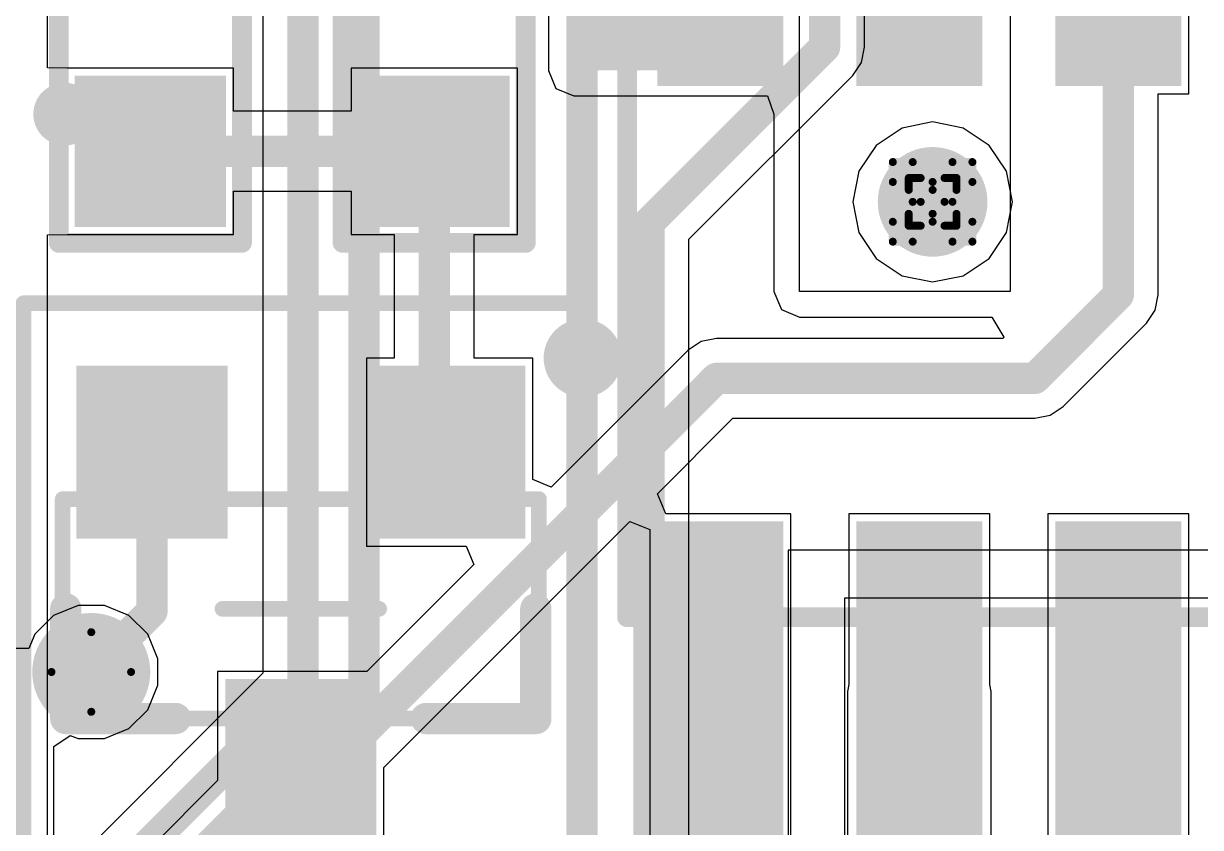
# Model space of a CAD drawing. Header units: inches. Extents: x 0 to 423, y -3 to 110.
# Drawn here: x 52.81 to 60.32, y 25.03 to 30.16 of the extents above; entities that cross this region are included whole.
import ezdxf

# ---------------------------------------------------------------- set-up
doc = ezdxf.new("R2010")
doc.units = ezdxf.units.IN
for name, color, linetype in [('Bottom Layer', 5, 'Continuous'), ('Bottom Solder', 6, 'Continuous'), ('Drill Drawing', 1, 'Continuous'), ('Mechanical 1', 6, 'Continuous'), ('Mechanical 13', 56, 'Continuous'), ('Mechanical 15', 56, 'Continuous'), ('Mechanical 4', 56, 'Continuous'), ('Mid Layer', 16, 'Continuous'), ('Mid Layer 2', 76, 'Continuous'), ('Top Layer', 1, 'Continuous'), ('Top Overlay', 2, 'Continuous'), ('Top Paste', 8, 'Continuous'), ('Top Solder', 216, 'Continuous'), ('Via Holes', 16, 'Continuous')]:
    doc.layers.add(name, color=color, linetype=linetype)

# ---------------------------------------------------------------- blocks, each defined once
blk = doc.blocks.new('SOIC127P600X175_8N_45')
at = {"layer": 'Top Layer'}
for points in [[(-3.45997657, 2.2049994), (-1.48997543, 2.2049994), (-1.48997543, 1.6050006), (-3.45997657, 1.6050006)], [(1.48997543, 2.2049994), (3.45997657, 2.2049994), (3.45997657, 1.6050006), (1.48997543, 1.6050006)], [(-3.45997657, 0.9349994), (-1.48997543, 0.9349994), (-1.48997543, 0.3350006), (-3.45997657, 0.3350006)], [(1.48997543, 0.9349994), (3.45997657, 0.9349994), (3.45997657, 0.3350006), (1.48997543, 0.3350006)], [(-3.45997657, -0.3350006), (-1.48997543, -0.3350006), (-1.48997543, -0.9349994), (-3.45997657, -0.9349994)], [(1.48997543, -0.3350006), (3.45997657, -0.3350006), (3.45997657, -0.9349994), (1.48997543, -0.9349994)], [(-3.45997657, -1.6050006), (-1.48997543, -1.6050006), (-1.48997543, -2.2049994), (-3.45997657, -2.2049994)], [(1.48997543, -1.6050006), (3.45997657, -1.6050006), (3.45997657, -2.2049994), (1.48997543, -2.2049994)]]:
    blk.add_hatch(color=1, dxfattribs=at).paths.add_polyline_path(points)
at = {"layer": 'Top Paste'}
for points in [[(-3.45997657, 2.2049994), (-1.48997543, 2.2049994), (-1.48997543, 1.6050006), (-3.45997657, 1.6050006)], [(1.48997543, 2.2049994), (3.45997657, 2.2049994), (3.45997657, 1.6050006), (1.48997543, 1.6050006)], [(-3.45997657, 0.9349994), (-1.48997543, 0.9349994), (-1.48997543, 0.3350006), (-3.45997657, 0.3350006)], [(1.48997543, 0.9349994), (3.45997657, 0.9349994), (3.45997657, 0.3350006), (1.48997543, 0.3350006)], [(-3.45997657, -0.3350006), (-1.48997543, -0.3350006), (-1.48997543, -0.9349994), (-3.45997657, -0.9349994)], [(1.48997543, -0.3350006), (3.45997657, -0.3350006), (3.45997657, -0.9349994), (1.48997543, -0.9349994)], [(-3.45997657, -1.6050006), (-1.48997543, -1.6050006), (-1.48997543, -2.2049994), (-3.45997657, -2.2049994)], [(1.48997543, -1.6050006), (3.45997657, -1.6050006), (3.45997657, -2.2049994), (1.48997543, -2.2049994)]]:
    blk.add_hatch(color=8, dxfattribs=at).paths.add_polyline_path(points)
at = {"layer": 'Top Solder'}
for points in [[(-3.56157657, 2.3065994), (-1.38837543, 2.3065994), (-1.38837543, 1.5034006), (-3.56157657, 1.5034006)], [(1.38837543, 2.3065994), (3.56157657, 2.3065994), (3.56157657, 1.5034006), (1.38837543, 1.5034006)], [(-3.56157657, 1.0365994), (-1.38837543, 1.0365994), (-1.38837543, 0.2334006), (-3.56157657, 0.2334006)], [(1.38837543, 1.0365994), (3.56157657, 1.0365994), (3.56157657, 0.2334006), (1.38837543, 0.2334006)], [(-3.56157657, -0.2334006), (-1.38837543, -0.2334006), (-1.38837543, -1.0365994), (-3.56157657, -1.0365994)], [(1.38837543, -0.2334006), (3.56157657, -0.2334006), (3.56157657, -1.0365994), (1.38837543, -1.0365994)], [(-3.56157657, -1.5034006), (-1.38837543, -1.5034006), (-1.38837543, -2.3065994), (-3.56157657, -2.3065994)], [(1.38837543, -1.5034006), (3.56157657, -1.5034006), (3.56157657, -2.3065994), (1.38837543, -2.3065994)]]:
    blk.add_hatch(color=216, dxfattribs=at).paths.add_polyline_path(points)
at = {"layer": 'Mechanical 1'}
for points, format in [([(-4.11500066, 2.51499878, 1), (-4.51499986, 2.51499878, 1)], "xyb"), ([(-3.72247414, 2.7500072, 0.02499868, 0.02499868, 1), (-3.69747546, 2.7500072, 0.02499868, 0.02499868, 1)], "xyseb"), ([(-3.72247414, 2.7500072, 0.02499868, 0.02499868, 1), (-3.69747546, 2.7500072, 0.02499868, 0.02499868, 1)], "xyseb"), ([(3.69752626, 2.7500072, 0.02499868, 0.02499868, 1), (3.72252494, 2.7500072, 0.02499868, 0.02499868, 1)], "xyseb"), ([(3.69752626, 2.7500072, 0.02499868, 0.02499868, 1), (3.72252494, 2.7500072, 0.02499868, 0.02499868, 1)], "xyseb"), ([(-2.031746, 2.5000204, 0.0635, 0.0635, 1), (-1.968246, 2.5000204, 0.0635, 0.0635, 1)], "xyseb"), ([(-2.031746, 2.5000204, 0.0635, 0.0635, 1), (-1.968246, 2.5000204, 0.0635, 0.0635, 1)], "xyseb"), ([(1.968246, 2.5000204, 0.0635, 0.0635, 1), (2.031746, 2.5000204, 0.0635, 0.0635, 1)], "xyseb"), ([(1.968246, 2.5000204, 0.0635, 0.0635, 1), (2.031746, 2.5000204, 0.0635, 0.0635, 1)], "xyseb"), ([(-4.51499986, 2.51499878, 1), (-4.51499986, 2.51499878, 1)], "xyb"), ([(-4.11500066, 2.51499878, 1), (-4.11500066, 2.51499878, 1)], "xyb"), ([(-2.031746, -2.5000204, 0.0635, 0.0635, 1), (-1.968246, -2.5000204, 0.0635, 0.0635, 1)], "xyseb"), ([(-2.031746, -2.5000204, 0.0635, 0.0635, 1), (-1.968246, -2.5000204, 0.0635, 0.0635, 1)], "xyseb"), ([(1.968246, -2.5000204, 0.0635, 0.0635, 1), (2.031746, -2.5000204, 0.0635, 0.0635, 1)], "xyseb"), ([(1.968246, -2.5000204, 0.0635, 0.0635, 1), (2.031746, -2.5000204, 0.0635, 0.0635, 1)], "xyseb"), ([(-3.72247414, -2.7500072, 0.02499868, 0.02499868, 1), (-3.69747546, -2.7500072, 0.02499868, 0.02499868, 1)], "xyseb"), ([(-3.72247414, -2.7500072, 0.02499868, 0.02499868, 1), (-3.69747546, -2.7500072, 0.02499868, 0.02499868, 1)], "xyseb"), ([(3.69752626, -2.7500072, 0.02499868, 0.02499868, 1), (3.72252494, -2.7500072, 0.02499868, 0.02499868, 1)], "xyseb"), ([(3.69752626, -2.7500072, 0.02499868, 0.02499868, 1), (3.72252494, -2.7500072, 0.02499868, 0.02499868, 1)], "xyseb")]:
    blk.add_lwpolyline(points, format=format, close=True, dxfattribs=at)
for points in [[(-3.7099748, -2.7500072, 0.0499999, 0.0499999, 0), (-3.7099748, 2.7500072, 0.0499999, 0.0499999, 0)], [(3.7100256, 2.7500072, 0.0499999, 0.0499999, 0), (-3.7099748, 2.7500072, 0.0499999, 0.0499999, 0)], [(3.7100256, -2.7500072, 0.0499999, 0.0499999, 0), (3.7100256, 2.7500072, 0.0499999, 0.0499999, 0)], [(-1.999996, -2.5000204, 0.127, 0.127, 0), (-1.999996, 2.5000204, 0.127, 0.127, 0)], [(1.999996, 2.5000204, 0.127, 0.127, 0), (-1.999996, 2.5000204, 0.127, 0.127, 0)], [(1.999996, -2.5000204, 0.127, 0.127, 0), (1.999996, 2.5000204, 0.127, 0.127, 0)], [(1.999996, -2.5000204, 0.127, 0.127, 0), (-1.999996, -2.5000204, 0.127, 0.127, 0)], [(3.7100256, -2.7500072, 0.0499999, 0.0499999, 0), (-3.7099748, -2.7500072, 0.0499999, 0.0499999, 0)]]:
    blk.add_lwpolyline(points, format="xyseb", dxfattribs=at)
at = {"layer": 'Top Overlay'}
for points, format in [([(-4.11500066, 2.51499878, 1), (-4.51499986, 2.51499878, 1)], "xyb"), ([(-2.031746, 2.5000204, 0.0635, 0.0635, 1), (-1.968246, 2.5000204, 0.0635, 0.0635, 1)], "xyseb"), ([(1.968246, 2.5000204, 0.0635, 0.0635, 1), (2.031746, 2.5000204, 0.0635, 0.0635, 1)], "xyseb"), ([(-4.51499986, 2.51499878, 1), (-4.51499986, 2.51499878, 1)], "xyb"), ([(-4.11500066, 2.51499878, 1), (-4.11500066, 2.51499878, 1)], "xyb"), ([(-2.031746, -2.5000204, 0.0635, 0.0635, 1), (-1.968246, -2.5000204, 0.0635, 0.0635, 1)], "xyseb"), ([(1.968246, -2.5000204, 0.0635, 0.0635, 1), (2.031746, -2.5000204, 0.0635, 0.0635, 1)], "xyseb")]:
    blk.add_lwpolyline(points, format=format, close=True, dxfattribs=at)
for points in [[(1.999996, 2.5000204, 0.127, 0.127, 0), (-1.999996, 2.5000204, 0.127, 0.127, 0)], [(1.999996, -2.5000204, 0.127, 0.127, 0), (-1.999996, -2.5000204, 0.127, 0.127, 0)]]:
    blk.add_lwpolyline(points, format="xyseb", dxfattribs=at)
blk = doc.blocks.new('0603C_TBD_47')
at = {"layer": 'Top Layer'}
for points in [[(-0.3809999999999999, 0.3809999999999999), (0.3809999999999999, 0.3809999999999999), (0.3809999999999999, -0.3809999999999999), (-0.3809999999999999, -0.3809999999999999)], [(1.01599492, 0.38100254), (1.77799492, 0.38100254), (1.77799492, -0.38099746), (1.01599492, -0.38099746)]]:
    blk.add_hatch(color=1, dxfattribs=at).paths.add_polyline_path(points)
at = {"layer": 'Top Paste'}
for points in [[(-0.3809999999999999, 0.3809999999999999), (0.3809999999999999, 0.3809999999999999), (0.3809999999999999, -0.3809999999999999), (-0.3809999999999999, -0.3809999999999999)], [(1.01599492, 0.38100254), (1.77799492, 0.38100254), (1.77799492, -0.38099746), (1.01599492, -0.38099746)]]:
    blk.add_hatch(color=8, dxfattribs=at).paths.add_polyline_path(points)
at = {"layer": 'Top Solder'}
for points in [[(-0.4826, 0.4826), (0.4826, 0.4826), (0.4826, -0.4826), (-0.4826, -0.4826)], [(0.9143949199999999, 0.48260254), (1.87959492, 0.48260254), (1.87959492, -0.48259746), (0.9143949199999999, -0.48259746)]]:
    blk.add_hatch(color=216, dxfattribs=at).paths.add_polyline_path(points)
at = {"layer": 'Top Overlay'}
for points in [[(-0.5842050799999999, -0.5842025399999999, 0.127, 0.127, 0), (-0.5841999999999999, 0.5841999999999999, 0.127, 0.127, 0)], [(1.98119492, 0.5841999999999999, 0.127, 0.127, 0), (-0.5841999999999999, 0.5841999999999999, 0.127, 0.127, 0)], [(1.9812, -0.5842050799999999, 0.127, 0.127, 0), (1.98119492, 0.5841999999999999, 0.127, 0.127, 0)], [(1.9812, -0.5842050799999999, 0.127, 0.127, 0), (-0.5842050799999999, -0.5842025399999999, 0.127, 0.127, 0)]]:
    blk.add_lwpolyline(points, format="xyseb", dxfattribs=at)
for points in [[(-0.61595, 0.5841999999999999, 0.0635, 0.0635, 1), (-0.5524499999999999, 0.5841999999999999, 0.0635, 0.0635, 1)], [(-0.61595, 0.5841999999999999, 0.0635, 0.0635, 1), (-0.5524499999999999, 0.5841999999999999, 0.0635, 0.0635, 1)], [(1.94944492, 0.5841999999999999, 0.0635, 0.0635, 1), (2.01294492, 0.5841999999999999, 0.0635, 0.0635, 1)], [(1.94944492, 0.5841999999999999, 0.0635, 0.0635, 1), (2.01294492, 0.5841999999999999, 0.0635, 0.0635, 1)], [(-0.61595508, -0.5842025399999999, 0.0635, 0.0635, 1), (-0.55245508, -0.5842025399999999, 0.0635, 0.0635, 1)], [(-0.61595508, -0.5842025399999999, 0.0635, 0.0635, 1), (-0.55245508, -0.5842025399999999, 0.0635, 0.0635, 1)], [(1.94945, -0.5842050799999999, 0.0635, 0.0635, 1), (2.01295, -0.5842050799999999, 0.0635, 0.0635, 1)], [(1.94945, -0.5842050799999999, 0.0635, 0.0635, 1), (2.01295, -0.5842050799999999, 0.0635, 0.0635, 1)]]:
    blk.add_lwpolyline(points, format="xyseb", close=True, dxfattribs=at)
blk = doc.blocks.new('0603C_TBD_48')
at = {"layer": 'Top Layer'}
for points in [[(-0.3809999999999999, 0.3809999999999999), (0.3809999999999999, 0.3809999999999999), (0.3809999999999999, -0.3809999999999999), (-0.3809999999999999, -0.3809999999999999)], [(1.016, 0.38099746), (1.778, 0.38099746), (1.778, -0.38100254), (1.016, -0.38100254)]]:
    blk.add_hatch(color=1, dxfattribs=at).paths.add_polyline_path(points)
at = {"layer": 'Top Paste'}
for points in [[(-0.3809999999999999, 0.3809999999999999), (0.3809999999999999, 0.3809999999999999), (0.3809999999999999, -0.3809999999999999), (-0.3809999999999999, -0.3809999999999999)], [(1.016, 0.38099746), (1.778, 0.38099746), (1.778, -0.38100254), (1.016, -0.38100254)]]:
    blk.add_hatch(color=8, dxfattribs=at).paths.add_polyline_path(points)
at = {"layer": 'Top Solder'}
for points in [[(-0.4826, 0.4826), (0.4826, 0.4826), (0.4826, -0.4826), (-0.4826, -0.4826)], [(0.9143999999999999, 0.48259746), (1.8796, 0.48259746), (1.8796, -0.48260254), (0.9143999999999999, -0.48260254)]]:
    blk.add_hatch(color=216, dxfattribs=at).paths.add_polyline_path(points)
at = {"layer": 'Top Overlay'}
for points in [[(-0.5842025399999999, 0.58419492, 0.127, 0.127, 0), (1.98119746, 0.58419746, 0.127, 0.127, 0)], [(-0.5841999999999999, -0.5841999999999999, 0.127, 0.127, 0), (-0.5842025399999999, 0.58419492, 0.127, 0.127, 0)], [(1.9812, -0.5842050799999999, 0.127, 0.127, 0), (1.98119746, 0.58419746, 0.127, 0.127, 0)], [(1.9812, -0.5842050799999999, 0.127, 0.127, 0), (-0.5841999999999999, -0.5841999999999999, 0.127, 0.127, 0)]]:
    blk.add_lwpolyline(points, format="xyseb", dxfattribs=at)
for points in [[(-0.61595254, 0.58419492, 0.0635, 0.0635, 1), (-0.55245254, 0.58419492, 0.0635, 0.0635, 1)], [(-0.61595254, 0.58419492, 0.0635, 0.0635, 1), (-0.55245254, 0.58419492, 0.0635, 0.0635, 1)], [(1.94944746, 0.58419746, 0.0635, 0.0635, 1), (2.01294746, 0.58419746, 0.0635, 0.0635, 1)], [(1.94944746, 0.58419746, 0.0635, 0.0635, 1), (2.01294746, 0.58419746, 0.0635, 0.0635, 1)], [(-0.61595, -0.5841999999999999, 0.0635, 0.0635, 1), (-0.5524499999999999, -0.5841999999999999, 0.0635, 0.0635, 1)], [(-0.61595, -0.5841999999999999, 0.0635, 0.0635, 1), (-0.5524499999999999, -0.5841999999999999, 0.0635, 0.0635, 1)], [(1.94945, -0.5842050799999999, 0.0635, 0.0635, 1), (2.01295, -0.5842050799999999, 0.0635, 0.0635, 1)], [(1.94945, -0.5842050799999999, 0.0635, 0.0635, 1), (2.01295, -0.5842050799999999, 0.0635, 0.0635, 1)]]:
    blk.add_lwpolyline(points, format="xyseb", close=True, dxfattribs=at)
blk = doc.blocks.new('SOT23_50')
at = {"layer": 'Top Layer'}
for points in [[(-1.44999583, 0.5690158799999999), (-1.44999583, 1.33101588), (-0.54999509, 1.33101588), (-0.5499950899999999, 0.56901588)], [(0.54999509, -0.3810000000000001), (0.5499950899999999, 0.3809999999999999), (1.44999583, 0.3810000000000001), (1.44999583, -0.3809999999999999)], [(-1.44999837, -1.3310108), (-1.44999837, -0.5690108), (-0.5499976300000001, -0.5690107999999999), (-0.5499976299999999, -1.3310108)]]:
    blk.add_hatch(color=1, dxfattribs=at).paths.add_polyline_path(points)
at = {"layer": 'Top Paste'}
for points in [[(-1.44999583, 0.5690158799999999), (-1.44999583, 1.33101588), (-0.54999509, 1.33101588), (-0.5499950899999999, 0.56901588)], [(0.54999509, -0.3810000000000001), (0.5499950899999999, 0.3809999999999999), (1.44999583, 0.3810000000000001), (1.44999583, -0.3809999999999999)], [(-1.44999837, -1.3310108), (-1.44999837, -0.5690108), (-0.5499976300000001, -0.5690107999999999), (-0.5499976299999999, -1.3310108)]]:
    blk.add_hatch(color=8, dxfattribs=at).paths.add_polyline_path(points)
at = {"layer": 'Top Solder'}
for points in [[(-1.55159583, 0.4674158799999999), (-1.55159583, 1.43261588), (-0.44839509, 1.43261588), (-0.4483950899999999, 0.4674158800000001)], [(0.44839509, -0.4826), (0.4483950899999999, 0.4825999999999999), (1.55159583, 0.4826), (1.55159583, -0.4825999999999999)], [(-1.55159837, -1.4326108), (-1.55159837, -0.4674108), (-0.4483976300000001, -0.4674107999999999), (-0.4483976299999999, -1.4326108)]]:
    blk.add_hatch(color=216, dxfattribs=at).paths.add_polyline_path(points)
at = {"layer": 'Mechanical 13'}
for points in [[(-0.70002654, -1.51998934, 0.0999998, 0.0999998, 0), (-0.70002908, 1.5199868, 0.0999998, 0.0999998, 0)], [(0.6999732, 1.5199868, 0.0999998, 0.0999998, 0), (-0.70002908, 1.5199868, 0.0999998, 0.0999998, 0)], [(0.69997066, -1.51998934, 0.0999998, 0.0999998, 0), (0.6999732, 1.5199868, 0.0999998, 0.0999998, 0)], [(0.69997066, -1.51998934, 0.0999998, 0.0999998, 0), (-0.70002654, -1.51998934, 0.0999998, 0.0999998, 0)]]:
    blk.add_lwpolyline(points, format="xyseb", dxfattribs=at)
for points in [[(-0.72502776, 1.5199868, 0.0499999, 0.0499999, 1), (-0.6750303999999999, 1.5199868, 0.0499999, 0.0499999, 1)], [(-0.72502776, 1.5199868, 0.0499999, 0.0499999, 1), (-0.6750303999999999, 1.5199868, 0.0499999, 0.0499999, 1)], [(0.67497452, 1.5199868, 0.0499999, 0.0499999, 1), (0.72497188, 1.5199868, 0.0499999, 0.0499999, 1)], [(0.67497452, 1.5199868, 0.0499999, 0.0499999, 1), (0.72497188, 1.5199868, 0.0499999, 0.0499999, 1)], [(-0.72502522, -1.51998934, 0.0499999, 0.0499999, 1), (-0.6750278599999999, -1.51998934, 0.0499999, 0.0499999, 1)], [(-0.72502522, -1.51998934, 0.0499999, 0.0499999, 1), (-0.6750278599999999, -1.51998934, 0.0499999, 0.0499999, 1)], [(0.6749719799999999, -1.51998934, 0.0499999, 0.0499999, 1), (0.72496934, -1.51998934, 0.0499999, 0.0499999, 1)], [(0.6749719799999999, -1.51998934, 0.0499999, 0.0499999, 1), (0.72496934, -1.51998934, 0.0499999, 0.0499999, 1)]]:
    blk.add_lwpolyline(points, format="xyseb", close=True, dxfattribs=at)
at = {"layer": 'Mechanical 15'}
for points in [[(-1.95001134, 1.77001678, 0.0999998, 0.0999998, 0), (1.95001134, 1.77002186, 0.0999998, 0.0999998, 0)], [(-1.95001134, -1.76997614, 0.0999998, 0.0999998, 0), (-1.95001134, 1.77001678, 0.0999998, 0.0999998, 0)], [(1.95001134, -1.7699736, 0.0999998, 0.0999998, 0), (1.95001134, 1.77002186, 0.0999998, 0.0999998, 0)], [(-5.08e-06, -0.49997106, 0.0999998, 0.0999998, 0), (0, 0.5000243999999999, 0.0999998, 0.0999998, 0)], [(0.49996852, 0, 0.0999998, 0.0999998, 0), (-0.5000243999999999, 0, 0.0999998, 0.0999998, 0)], [(-1.95001134, -1.76997614, 0.0999998, 0.0999998, 0), (1.95001134, -1.7699736, 0.0999998, 0.0999998, 0)]]:
    blk.add_lwpolyline(points, format="xyseb", dxfattribs=at)
for points in [[(-1.97501002, 1.77001678, 0.0499999, 0.0499999, 1), (-1.92501266, 1.77001678, 0.0499999, 0.0499999, 1)], [(-1.97501002, 1.77001678, 0.0499999, 0.0499999, 1), (-1.92501266, 1.77001678, 0.0499999, 0.0499999, 1)], [(1.92501266, 1.77002186, 0.0499999, 0.0499999, 1), (1.97501002, 1.77002186, 0.0499999, 0.0499999, 1)], [(1.92501266, 1.77002186, 0.0499999, 0.0499999, 1), (1.97501002, 1.77002186, 0.0499999, 0.0499999, 1)], [(-0.02499868, 0.5000243999999999, 0.0499999, 0.0499999, 1), (0.02499868, 0.5000243999999999, 0.0499999, 0.0499999, 1)], [(-0.52502308, 0, 0.0499999, 0.0499999, 1), (-0.47502572, 0, 0.0499999, 0.0499999, 1)], [(0.47496984, 0, 0.0499999, 0.0499999, 1), (0.5249672, 0, 0.0499999, 0.0499999, 1)], [(-0.02500376, -0.49997106, 0.0499999, 0.0499999, 1), (0.0249936, -0.49997106, 0.0499999, 0.0499999, 1)], [(-1.97501002, -1.76997614, 0.0499999, 0.0499999, 1), (-1.92501266, -1.76997614, 0.0499999, 0.0499999, 1)], [(-1.97501002, -1.76997614, 0.0499999, 0.0499999, 1), (-1.92501266, -1.76997614, 0.0499999, 0.0499999, 1)], [(1.92501266, -1.7699736, 0.0499999, 0.0499999, 1), (1.97501002, -1.7699736, 0.0499999, 0.0499999, 1)], [(1.92501266, -1.7699736, 0.0499999, 0.0499999, 1), (1.97501002, -1.7699736, 0.0499999, 0.0499999, 1)]]:
    blk.add_lwpolyline(points, format="xyseb", close=True, dxfattribs=at)
at = {"layer": 'Top Overlay'}
for points in [[(-1.47499578, 1.79999894, 0.2499995, 0.2499995, 1), (-1.72499782, 1.79999894, 0.2499995, 0.2499995, 1)], [(-1.78749706, 1.79999894, 0.12499848, 0.12499848, 1), (-1.66249858, 1.79999894, 0.12499848, 0.12499848, 1)], [(-1.53749502, 1.79999894, 0.12499848, 0.12499848, 1), (-1.41249654, 1.79999894, 0.12499848, 0.12499848, 1)], [(-0.0499999, 1.5000224, 0.0999998, 0.0999998, 1), (0.0499999, 1.5000224, 0.0999998, 0.0999998, 1)], [(0.64997076, 1.5000224, 0.0999998, 0.0999998, 1), (0.74997056, 1.5000224, 0.0999998, 0.0999998, 1)], [(0.64997076, 1.5000224, 0.0999998, 0.0999998, 1), (0.74997056, 1.5000224, 0.0999998, 0.0999998, 1)], [(0.64996822, 0.7999984, 0.0999998, 0.0999998, 1), (0.74996802, 0.7999984, 0.0999998, 0.0999998, 1)], [(0.64996822, -0.7999984, 0.0999998, 0.0999998, 1), (0.74996802, -0.7999984, 0.0999998, 0.0999998, 1)], [(-0.0499999, -1.5000224, 0.0999998, 0.0999998, 1), (0.0499999, -1.5000224, 0.0999998, 0.0999998, 1)], [(0.64997076, -1.50001732, 0.0999998, 0.0999998, 1), (0.74997056, -1.50001732, 0.0999998, 0.0999998, 1)], [(0.64997076, -1.50001732, 0.0999998, 0.0999998, 1), (0.74997056, -1.50001732, 0.0999998, 0.0999998, 1)]]:
    blk.add_lwpolyline(points, format="xyseb", close=True, dxfattribs=at)
for points in [[(0.69997066, 1.5000224, 0.1999996, 0.1999996, 0), (0, 1.5000224, 0.1999996, 0.1999996, 0)], [(0.69996812, 0.7999984, 0.1999996, 0.1999996, 0), (0.69997066, 1.5000224, 0.1999996, 0.1999996, 0)], [(0.69997066, -1.50001732, 0.1999996, 0.1999996, 0), (0.69996812, -0.7999984, 0.1999996, 0.1999996, 0)], [(0, -1.5000224, 0.1999996, 0.1999996, 0), (0.69997066, -1.50001732, 0.1999996, 0.1999996, 0)]]:
    blk.add_lwpolyline(points, format="xyseb", dxfattribs=at)

msp = doc.modelspace()

# ---------------------------------------------------------------- hatches: boundary and pattern name
at = {"layer": 'Bottom Layer'}
h = msp.add_hatch(color=5, dxfattribs=at)
edge = h.paths.add_edge_path()
edge.add_arc((58.60979133999999, 29.02000038), 0.3499993, 0, 360)
h = msp.add_hatch(color=5, dxfattribs=at)
edge = h.paths.add_edge_path()
edge.add_arc((53.23989352, 26.01994796), 0.27499818, 0, 360)
at = {"layer": 'Bottom Solder'}
h = msp.add_hatch(color=6, dxfattribs=at)
edge = h.paths.add_edge_path()
edge.add_arc((53.23989352, 26.01994796), 0.37659818, 0, 360)
at = {"layer": 'Mid Layer'}
h = msp.add_hatch(color=16, dxfattribs=at)
edge = h.paths.add_edge_path()
edge.add_arc((58.60979133999999, 29.02000038), 0.3499993, 0, 360)
h = msp.add_hatch(color=16, dxfattribs=at)
edge = h.paths.add_edge_path()
edge.add_arc((53.23989352, 26.01994796), 0.27499818, 0, 360)
at = {"layer": 'Mid Layer 2'}
h = msp.add_hatch(color=76, dxfattribs=at)
edge = h.paths.add_edge_path()
edge.add_arc((58.60979133999999, 29.02000038), 0.3499993, 0, 360)
h = msp.add_hatch(color=76, dxfattribs=at)
edge = h.paths.add_edge_path()
edge.add_arc((53.23989352, 26.01994796), 0.27499818, 0, 360)
at = {"layer": 'Top Layer'}
msp.add_hatch(color=1, dxfattribs=at).paths.add_polyline_path([(56.32008548, 29.85914018), (57.5564, 29.85914018), (57.5564, 33.02999998), (56.32008548, 33.02999998)])
h = msp.add_hatch(color=1, dxfattribs=at)
edge = h.paths.add_edge_path()
edge.add_arc((58.60979133999999, 29.02000038), 0.3499993, 0, 360)
h = msp.add_hatch(color=1, dxfattribs=at)
edge = h.paths.add_edge_path()
edge.add_arc((53.23989352, 26.01994796), 0.27499818, 0, 360)
at = {"layer": 'Top Solder'}
h = msp.add_hatch(color=216, dxfattribs=at)
edge = h.paths.add_edge_path()
edge.add_arc((53.23989352, 26.01994796), 0.37659818, 0, 360)
at = {"layer": 'Via Holes'}
h = msp.add_hatch(color=7, dxfattribs=at)
edge = h.paths.add_edge_path()
edge.add_arc((58.60979133999999, 29.02000038), 0.2499995, 0, 360)
h = msp.add_hatch(color=7, dxfattribs=at)
edge = h.paths.add_edge_path()
edge.add_arc((53.23989352, 26.01994796), 0.1499997, 0, 360)

# ---------------------------------------------------------------- linework, layer by layer
at = {"layer": 'Bottom Layer'}
for p, q in [((54.33548696, 34.3297256), (54.33548696, 26.01210444)), ((58.17489762, 30.0070012), (58.17489762, 32.12962839999999)), ((58.15549456, 29.90945758), (58.17489762, 30.0070012)), ((58.1002394, 29.82676026), (58.15549456, 29.90945758)), ((57.05489732, 28.78142072), (58.1002394, 29.82676026)), ((58.60979133999999, 29.52979616), (58.41470156, 29.49099004)), ((58.80488112, 29.49099004), (58.60979133999999, 29.52979616)), ((58.41470156, 29.49099004), (58.249312, 29.38047972)), ((58.97027067999999, 29.38047972), (58.80488112, 29.49099004)), ((58.249312, 29.38047972), (58.13880168, 29.21509016)), ((59.08078099999999, 29.21509016), (58.97027067999999, 29.38047972)), ((58.13880168, 29.21509016), (58.09999555999999, 29.02000038)), ((59.11958711999999, 29.02000038), (59.08078099999999, 29.21509016)), ((58.09999555999999, 29.02000038), (58.13880168, 28.8249106)), ((59.08078099999999, 28.8249106), (59.11958711999999, 29.02000038)), ((57.05489732, 7.39109012), (57.05489732, 28.78142072)), ((58.13880168, 28.8249106), (58.249312, 28.65952104)), ((58.97027067999999, 28.65952104), (59.08078099999999, 28.8249106)), ((58.249312, 28.65952104), (58.41470156, 28.54901072)), ((58.80488112, 28.54901072), (58.97027067999999, 28.65952104)), ((58.41470156, 28.54901072), (58.60979133999999, 28.5102046)), ((58.60979133999999, 28.5102046), (58.80488112, 28.54901072)), ((54.33548696, 26.01210444), (52.82056237999999, 24.49717986))]:
    msp.add_line(p, q, dxfattribs=at)
for points in [[(57.92000099999999, 30.0070012, 0.1999996, 0.1999996, 0), (57.92000099999999, 50.26999852, 0.1999996, 0.1999996, 0)], [(54.59038357999999, 25.90652426, 0.1999996, 0.1999996, 0), (54.59038357999999, 34.3297256, 0.1999996, 0.1999996, 0)], [(54.98038279999999, 25.7449828, 0.1999996, 0.1999996, 0), (54.98038279999999, 34.16818413999999, 0.1999996, 0.1999996, 0)], [(56.37219866, 4.99780306, 0.1999996, 0.1999996, 0), (56.37219866, 32.34140851999999, 0.1999996, 0.1999996, 0)], [(56.8000007, 28.8870009, 0.1999996, 0.1999996, 0), (57.92000099999999, 30.0070012, 0.1999996, 0.1999996, 0)], [(56.8000007, 6.54899884, 0.1999996, 0.1999996, 0), (56.8000007, 28.8870009, 0.1999996, 0.1999996, 0)], [(53.00080078, 24.31694146, 0.1999996, 0.1999996, 0), (54.59038357999999, 25.90652426, 0.1999996, 0.1999996, 0)], [(53.39079999999999, 24.1554, 0.1999996, 0.1999996, 0), (54.98038279999999, 25.7449828, 0.1999996, 0.1999996, 0)]]:
    msp.add_lwpolyline(points, format="xyseb", dxfattribs=at)
for points in [[(57.8700011, 30.0070012, 0.0999998, 0.0999998, 1), (57.9700009, 30.0070012, 0.0999998, 0.0999998, 1)], [(57.8700011, 30.0070012, 0.0999998, 0.0999998, 1), (57.9700009, 30.0070012, 0.0999998, 0.0999998, 1)], [(56.7500008, 28.8870009, 0.0999998, 0.0999998, 1), (56.8500006, 28.8870009, 0.0999998, 0.0999998, 1)], [(56.7500008, 28.8870009, 0.0999998, 0.0999998, 1), (56.8500006, 28.8870009, 0.0999998, 0.0999998, 1)], [(54.54038368, 25.90652426, 0.0999998, 0.0999998, 1), (54.64038347999999, 25.90652426, 0.0999998, 0.0999998, 1)], [(54.54038368, 25.90652426, 0.0999998, 0.0999998, 1), (54.64038347999999, 25.90652426, 0.0999998, 0.0999998, 1)], [(54.9303829, 25.7449828, 0.0999998, 0.0999998, 1), (55.0303827, 25.7449828, 0.0999998, 0.0999998, 1)], [(54.9303829, 25.7449828, 0.0999998, 0.0999998, 1), (55.0303827, 25.7449828, 0.0999998, 0.0999998, 1)]]:
    msp.add_lwpolyline(points, format="xyseb", close=True, dxfattribs=at)
at = {"layer": 'Drill Drawing'}
for points in [[(58.35579133999999, 29.14700038, 0.0508, 0.0508, 0), (58.35579133999999, 29.27400038, 0.0508, 0.0508, 0)], [(58.35579133999999, 29.27400038, 0.0508, 0.0508, 0), (58.48279134, 29.27400038, 0.0508, 0.0508, 0)], [(58.48279134, 29.27400038, 0.0508, 0.0508, 0), (58.60979133999999, 29.14700038, 0.0508, 0.0508, 0)], [(58.60979133999999, 29.14700038, 0.0508, 0.0508, 0), (58.73679134, 29.27400038, 0.0508, 0.0508, 0)], [(58.73679134, 29.27400038, 0.0508, 0.0508, 0), (58.86379133999999, 29.27400038, 0.0508, 0.0508, 0)], [(58.86379133999999, 29.14700038, 0.0508, 0.0508, 0), (58.86379133999999, 29.27400038, 0.0508, 0.0508, 0)], [(58.35579133999999, 29.14700038, 0.0508, 0.0508, 0), (58.48279134, 29.02000038, 0.0508, 0.0508, 0)], [(58.45739133999999, 29.09620038, 0.0508, 0.0508, 0), (58.45739133999999, 29.17240038, 0.0508, 0.0508, 0)], [(58.45739133999999, 29.17240038, 0.0508, 0.0508, 0), (58.53359133999999, 29.17240038, 0.0508, 0.0508, 0)], [(58.53359133999999, 29.17240038, 0.0508, 0.0508, 0), (58.60979133999999, 29.09620038, 0.0508, 0.0508, 0)], [(58.60979133999999, 29.09620038, 0.0508, 0.0508, 0), (58.68599134, 29.17240038, 0.0508, 0.0508, 0)], [(58.68599134, 29.17240038, 0.0508, 0.0508, 0), (58.76219133999999, 29.17240038, 0.0508, 0.0508, 0)], [(58.73679134, 29.02000038, 0.0508, 0.0508, 0), (58.86379133999999, 29.14700038, 0.0508, 0.0508, 0)], [(58.76219133999999, 29.09620038, 0.0508, 0.0508, 0), (58.76219133999999, 29.17240038, 0.0508, 0.0508, 0)], [(58.45739133999999, 29.09620038, 0.0508, 0.0508, 0), (58.53359133999999, 29.02000038, 0.0508, 0.0508, 0)], [(58.68599134, 29.02000038, 0.0508, 0.0508, 0), (58.76219133999999, 29.09620038, 0.0508, 0.0508, 0)], [(58.35579133999999, 28.89300038, 0.0508, 0.0508, 0), (58.48279134, 29.02000038, 0.0508, 0.0508, 0)], [(58.45739133999999, 28.94380038, 0.0508, 0.0508, 0), (58.53359133999999, 29.02000038, 0.0508, 0.0508, 0)], [(58.68599134, 29.02000038, 0.0508, 0.0508, 0), (58.76219133999999, 28.94380038, 0.0508, 0.0508, 0)], [(58.73679134, 29.02000038, 0.0508, 0.0508, 0), (58.86379133999999, 28.89300038, 0.0508, 0.0508, 0)], [(58.45739133999999, 28.86760038, 0.0508, 0.0508, 0), (58.45739133999999, 28.94380038, 0.0508, 0.0508, 0)], [(58.53359133999999, 28.86760038, 0.0508, 0.0508, 0), (58.60979133999999, 28.94380038, 0.0508, 0.0508, 0)], [(58.60979133999999, 28.94380038, 0.0508, 0.0508, 0), (58.68599134, 28.86760038, 0.0508, 0.0508, 0)], [(58.76219133999999, 28.86760038, 0.0508, 0.0508, 0), (58.76219133999999, 28.94380038, 0.0508, 0.0508, 0)], [(58.35579133999999, 28.76600038, 0.0508, 0.0508, 0), (58.35579133999999, 28.89300038, 0.0508, 0.0508, 0)], [(58.45739133999999, 28.86760038, 0.0508, 0.0508, 0), (58.53359133999999, 28.86760038, 0.0508, 0.0508, 0)], [(58.48279134, 28.76600038, 0.0508, 0.0508, 0), (58.60979133999999, 28.89300038, 0.0508, 0.0508, 0)], [(58.60979133999999, 28.89300038, 0.0508, 0.0508, 0), (58.73679134, 28.76600038, 0.0508, 0.0508, 0)], [(58.68599134, 28.86760038, 0.0508, 0.0508, 0), (58.76219133999999, 28.86760038, 0.0508, 0.0508, 0)], [(58.86379133999999, 28.76600038, 0.0508, 0.0508, 0), (58.86379133999999, 28.89300038, 0.0508, 0.0508, 0)], [(58.35579133999999, 28.76600038, 0.0508, 0.0508, 0), (58.48279134, 28.76600038, 0.0508, 0.0508, 0)], [(58.73679134, 28.76600038, 0.0508, 0.0508, 0), (58.86379133999999, 28.76600038, 0.0508, 0.0508, 0)], [(52.98589352, 26.01994796, 0.0508, 0.0508, 0), (53.23989352, 26.27394796, 0.0508, 0.0508, 0)], [(53.23989352, 26.27394796, 0.0508, 0.0508, 0), (53.49389352, 26.01994796, 0.0508, 0.0508, 0)], [(52.98589352, 26.01994796, 0.0508, 0.0508, 0), (53.23989352, 25.76594796, 0.0508, 0.0508, 0)], [(53.23989352, 25.76594796, 0.0508, 0.0508, 0), (53.49389352, 26.01994796, 0.0508, 0.0508, 0)]]:
    msp.add_lwpolyline(points, format="xyseb", dxfattribs=at)
for points in [[(58.34309134, 29.27400038, 0.0254, 0.0254, 1), (58.36849134, 29.27400038, 0.0254, 0.0254, 1)], [(58.34309134, 29.27400038, 0.0254, 0.0254, 1), (58.36849134, 29.27400038, 0.0254, 0.0254, 1)], [(58.47009134, 29.27400038, 0.0254, 0.0254, 1), (58.49549133999999, 29.27400038, 0.0254, 0.0254, 1)], [(58.47009134, 29.27400038, 0.0254, 0.0254, 1), (58.49549133999999, 29.27400038, 0.0254, 0.0254, 1)], [(58.72409134, 29.27400038, 0.0254, 0.0254, 1), (58.74949134, 29.27400038, 0.0254, 0.0254, 1)], [(58.72409134, 29.27400038, 0.0254, 0.0254, 1), (58.74949134, 29.27400038, 0.0254, 0.0254, 1)], [(58.85109134, 29.27400038, 0.0254, 0.0254, 1), (58.87649133999999, 29.27400038, 0.0254, 0.0254, 1)], [(58.85109134, 29.27400038, 0.0254, 0.0254, 1), (58.87649133999999, 29.27400038, 0.0254, 0.0254, 1)], [(58.34309134, 29.14700038, 0.0254, 0.0254, 1), (58.36849134, 29.14700038, 0.0254, 0.0254, 1)], [(58.34309134, 29.14700038, 0.0254, 0.0254, 1), (58.36849134, 29.14700038, 0.0254, 0.0254, 1)], [(58.44469134, 29.17240038, 0.0254, 0.0254, 1), (58.47009134, 29.17240038, 0.0254, 0.0254, 1)], [(58.44469134, 29.17240038, 0.0254, 0.0254, 1), (58.47009134, 29.17240038, 0.0254, 0.0254, 1)], [(58.52089134, 29.17240038, 0.0254, 0.0254, 1), (58.54629134, 29.17240038, 0.0254, 0.0254, 1)], [(58.52089134, 29.17240038, 0.0254, 0.0254, 1), (58.54629134, 29.17240038, 0.0254, 0.0254, 1)], [(58.59709133999999, 29.14700038, 0.0254, 0.0254, 1), (58.62249134, 29.14700038, 0.0254, 0.0254, 1)], [(58.59709133999999, 29.14700038, 0.0254, 0.0254, 1), (58.62249134, 29.14700038, 0.0254, 0.0254, 1)], [(58.67329134, 29.17240038, 0.0254, 0.0254, 1), (58.69869134, 29.17240038, 0.0254, 0.0254, 1)], [(58.67329134, 29.17240038, 0.0254, 0.0254, 1), (58.69869134, 29.17240038, 0.0254, 0.0254, 1)], [(58.74949134, 29.17240038, 0.0254, 0.0254, 1), (58.77489134, 29.17240038, 0.0254, 0.0254, 1)], [(58.74949134, 29.17240038, 0.0254, 0.0254, 1), (58.77489134, 29.17240038, 0.0254, 0.0254, 1)], [(58.85109134, 29.14700038, 0.0254, 0.0254, 1), (58.87649133999999, 29.14700038, 0.0254, 0.0254, 1)], [(58.85109134, 29.14700038, 0.0254, 0.0254, 1), (58.87649133999999, 29.14700038, 0.0254, 0.0254, 1)], [(58.44469134, 29.09620038, 0.0254, 0.0254, 1), (58.47009134, 29.09620038, 0.0254, 0.0254, 1)], [(58.44469134, 29.09620038, 0.0254, 0.0254, 1), (58.47009134, 29.09620038, 0.0254, 0.0254, 1)], [(58.59709133999999, 29.09620038, 0.0254, 0.0254, 1), (58.62249134, 29.09620038, 0.0254, 0.0254, 1)], [(58.59709133999999, 29.09620038, 0.0254, 0.0254, 1), (58.62249134, 29.09620038, 0.0254, 0.0254, 1)], [(58.74949134, 29.09620038, 0.0254, 0.0254, 1), (58.77489134, 29.09620038, 0.0254, 0.0254, 1)], [(58.74949134, 29.09620038, 0.0254, 0.0254, 1), (58.77489134, 29.09620038, 0.0254, 0.0254, 1)], [(58.47009134, 29.02000038, 0.0254, 0.0254, 1), (58.49549133999999, 29.02000038, 0.0254, 0.0254, 1)], [(58.47009134, 29.02000038, 0.0254, 0.0254, 1), (58.49549133999999, 29.02000038, 0.0254, 0.0254, 1)], [(58.52089134, 29.02000038, 0.0254, 0.0254, 1), (58.54629134, 29.02000038, 0.0254, 0.0254, 1)], [(58.52089134, 29.02000038, 0.0254, 0.0254, 1), (58.54629134, 29.02000038, 0.0254, 0.0254, 1)], [(58.67329134, 29.02000038, 0.0254, 0.0254, 1), (58.69869134, 29.02000038, 0.0254, 0.0254, 1)], [(58.67329134, 29.02000038, 0.0254, 0.0254, 1), (58.69869134, 29.02000038, 0.0254, 0.0254, 1)], [(58.72409134, 29.02000038, 0.0254, 0.0254, 1), (58.74949134, 29.02000038, 0.0254, 0.0254, 1)], [(58.72409134, 29.02000038, 0.0254, 0.0254, 1), (58.74949134, 29.02000038, 0.0254, 0.0254, 1)], [(58.44469134, 28.94380038, 0.0254, 0.0254, 1), (58.47009134, 28.94380038, 0.0254, 0.0254, 1)], [(58.44469134, 28.94380038, 0.0254, 0.0254, 1), (58.47009134, 28.94380038, 0.0254, 0.0254, 1)], [(58.59709133999999, 28.94380038, 0.0254, 0.0254, 1), (58.62249134, 28.94380038, 0.0254, 0.0254, 1)], [(58.59709133999999, 28.94380038, 0.0254, 0.0254, 1), (58.62249134, 28.94380038, 0.0254, 0.0254, 1)], [(58.74949134, 28.94380038, 0.0254, 0.0254, 1), (58.77489134, 28.94380038, 0.0254, 0.0254, 1)], [(58.74949134, 28.94380038, 0.0254, 0.0254, 1), (58.77489134, 28.94380038, 0.0254, 0.0254, 1)], [(58.34309134, 28.89300038, 0.0254, 0.0254, 1), (58.36849134, 28.89300038, 0.0254, 0.0254, 1)], [(58.34309134, 28.89300038, 0.0254, 0.0254, 1), (58.36849134, 28.89300038, 0.0254, 0.0254, 1)], [(58.44469134, 28.86760038, 0.0254, 0.0254, 1), (58.47009134, 28.86760038, 0.0254, 0.0254, 1)], [(58.44469134, 28.86760038, 0.0254, 0.0254, 1), (58.47009134, 28.86760038, 0.0254, 0.0254, 1)], [(58.52089134, 28.86760038, 0.0254, 0.0254, 1), (58.54629134, 28.86760038, 0.0254, 0.0254, 1)], [(58.52089134, 28.86760038, 0.0254, 0.0254, 1), (58.54629134, 28.86760038, 0.0254, 0.0254, 1)], [(58.59709133999999, 28.89300038, 0.0254, 0.0254, 1), (58.62249134, 28.89300038, 0.0254, 0.0254, 1)], [(58.59709133999999, 28.89300038, 0.0254, 0.0254, 1), (58.62249134, 28.89300038, 0.0254, 0.0254, 1)], [(58.67329134, 28.86760038, 0.0254, 0.0254, 1), (58.69869134, 28.86760038, 0.0254, 0.0254, 1)], [(58.67329134, 28.86760038, 0.0254, 0.0254, 1), (58.69869134, 28.86760038, 0.0254, 0.0254, 1)], [(58.74949134, 28.86760038, 0.0254, 0.0254, 1), (58.77489134, 28.86760038, 0.0254, 0.0254, 1)], [(58.74949134, 28.86760038, 0.0254, 0.0254, 1), (58.77489134, 28.86760038, 0.0254, 0.0254, 1)], [(58.85109134, 28.89300038, 0.0254, 0.0254, 1), (58.87649133999999, 28.89300038, 0.0254, 0.0254, 1)], [(58.85109134, 28.89300038, 0.0254, 0.0254, 1), (58.87649133999999, 28.89300038, 0.0254, 0.0254, 1)], [(58.34309134, 28.76600038, 0.0254, 0.0254, 1), (58.36849134, 28.76600038, 0.0254, 0.0254, 1)], [(58.34309134, 28.76600038, 0.0254, 0.0254, 1), (58.36849134, 28.76600038, 0.0254, 0.0254, 1)], [(58.47009134, 28.76600038, 0.0254, 0.0254, 1), (58.49549133999999, 28.76600038, 0.0254, 0.0254, 1)], [(58.47009134, 28.76600038, 0.0254, 0.0254, 1), (58.49549133999999, 28.76600038, 0.0254, 0.0254, 1)], [(58.72409134, 28.76600038, 0.0254, 0.0254, 1), (58.74949134, 28.76600038, 0.0254, 0.0254, 1)], [(58.72409134, 28.76600038, 0.0254, 0.0254, 1), (58.74949134, 28.76600038, 0.0254, 0.0254, 1)], [(58.85109134, 28.76600038, 0.0254, 0.0254, 1), (58.87649133999999, 28.76600038, 0.0254, 0.0254, 1)], [(58.85109134, 28.76600038, 0.0254, 0.0254, 1), (58.87649133999999, 28.76600038, 0.0254, 0.0254, 1)], [(53.22719352, 26.27394796, 0.0254, 0.0254, 1), (53.25259352, 26.27394796, 0.0254, 0.0254, 1)], [(53.22719352, 26.27394796, 0.0254, 0.0254, 1), (53.25259352, 26.27394796, 0.0254, 0.0254, 1)], [(52.97319352, 26.01994796, 0.0254, 0.0254, 1), (52.99859352, 26.01994796, 0.0254, 0.0254, 1)], [(52.97319352, 26.01994796, 0.0254, 0.0254, 1), (52.99859352, 26.01994796, 0.0254, 0.0254, 1)], [(53.48119351999999, 26.01994796, 0.0254, 0.0254, 1), (53.50659352, 26.01994796, 0.0254, 0.0254, 1)], [(53.48119351999999, 26.01994796, 0.0254, 0.0254, 1), (53.50659352, 26.01994796, 0.0254, 0.0254, 1)], [(53.22719352, 25.76594796, 0.0254, 0.0254, 1), (53.25259352, 25.76594796, 0.0254, 0.0254, 1)], [(53.22719352, 25.76594796, 0.0254, 0.0254, 1), (53.25259352, 25.76594796, 0.0254, 0.0254, 1)]]:
    msp.add_lwpolyline(points, format="xyseb", close=True, dxfattribs=at)
at = {"layer": 'Mechanical 4'}
for points in [[(53.17000034, 29.57999926, 0.1999996, 0.1999996, 1), (52.97000074, 29.57999926, 0.1999996, 0.1999996, 1)], [(52.92000084, 29.57999926, 0.0999998, 0.0999998, 1), (53.02000064, 29.57999926, 0.0999998, 0.0999998, 1)], [(53.12000043999999, 29.57999926, 0.0999998, 0.0999998, 1), (53.22000024, 29.57999926, 0.0999998, 0.0999998, 1)]]:
    msp.add_lwpolyline(points, format="xyseb", close=True, dxfattribs=at)
at = {"layer": 'Mid Layer'}
for p, q in [((58.60979133999999, 29.52979616), (58.41470156, 29.49099004)), ((58.80488112, 29.49099004), (58.60979133999999, 29.52979616)), ((58.41470156, 29.49099004), (58.249312, 29.38047972)), ((58.97027067999999, 29.38047972), (58.80488112, 29.49099004)), ((58.249312, 29.38047972), (58.13880168, 29.21509016)), ((59.08078099999999, 29.21509016), (58.97027067999999, 29.38047972)), ((58.13880168, 29.21509016), (58.09999555999999, 29.02000038)), ((59.11958711999999, 29.02000038), (59.08078099999999, 29.21509016)), ((58.09999555999999, 29.02000038), (58.13880168, 28.8249106)), ((59.08078099999999, 28.8249106), (59.11958711999999, 29.02000038)), ((58.13880168, 28.8249106), (58.249312, 28.65952104)), ((58.97027067999999, 28.65952104), (59.08078099999999, 28.8249106)), ((58.249312, 28.65952104), (58.41470156, 28.54901072)), ((58.80488112, 28.54901072), (58.97027067999999, 28.65952104)), ((58.41470156, 28.54901072), (58.60979133999999, 28.5102046)), ((58.60979133999999, 28.5102046), (58.80488112, 28.54901072))]:
    msp.add_line(p, q, dxfattribs=at)
at = {"layer": 'Mid Layer 2'}
for p, q in [((63.3476, 26.797), (57.68790595999999, 26.797)), ((57.68790595999999, 26.797), (57.68790595999999, 20.5994)), ((53.15535723999999, 26.44494584), (52.99915232, 26.38024442)), ((53.3244298, 26.44494584), (53.15535723999999, 26.44494584)), ((53.48063471999999, 26.38024442), (53.3244298, 26.44494584)), ((58.05000074, 8.20420508), (58.05000074, 26.4922)), ((58.05000074, 26.4922), (63.37999516, 26.4922)), ((52.99915232, 26.38024442), (52.87959706, 26.26068916)), ((53.60018998, 26.26068916), (53.48063471999999, 26.38024442)), ((52.87959706, 26.26068916), (52.8419314, 26.16975207999999)), ((53.6648914, 26.10448424), (53.60018998, 26.26068916)), ((52.8419314, 26.16975207999999), (47.57951875999999, 26.16975207999999)), ((53.6648914, 25.93541168), (53.6648914, 26.10448424)), ((53.60018998, 25.77920676), (53.6648914, 25.93541168)), ((53.48063471999999, 25.6596515), (53.60018998, 25.77920676)), ((53.0000972, 25.54496288), (53.10569516, 25.61552154)), ((53.10569516, 25.61552154), (53.15535723999999, 25.59495008)), ((53.3244298, 25.59495008), (53.48063471999999, 25.6596515)), ((53.0000972, 20.5994), (53.0000972, 25.54496288)), ((53.15535723999999, 25.59495008), (53.3244298, 25.59495008))]:
    msp.add_line(p, q, dxfattribs=at)
at = {"layer": 'Top Layer'}
for p, q in [((52.9599906, 29.87574162), (52.9599906, 40.41441498)), ((57.7596, 28.44699416), (57.7596, 35.06249528)), ((59.1058, 35.06249528), (59.1058, 28.44699416)), ((56.15772613999999, 33.02999998), (56.15772613999999, 29.85914018)), ((60.24500016, 29.70997614), (60.24500016, 31.97997414)), ((53.08624638, 29.87394584), (52.9599906, 29.87574162)), ((53.08699313999999, 29.8739433), (53.08624638, 29.87394584)), ((54.14824578, 29.8739433), (53.08699313999999, 29.8739433)), ((54.14824578, 29.59783768), (54.14824578, 29.8739433)), ((55.95968996, 29.87394076), (54.89769056, 29.87394076)), ((54.89769056, 29.87394076), (54.89769056, 29.59783768)), ((55.95968996, 28.81194136), (55.95968996, 29.87394076)), ((56.15772613999999, 29.85914018), (56.20528002, 29.74433472)), ((56.20528002, 29.74433472), (56.32008548, 29.69678084)), ((56.32008548, 29.69678084), (57.55639746, 29.69678084)), ((57.55639746, 29.69678084), (57.59724065999999, 29.57944808)), ((60.04989768, 28.42652176), (60.04989768, 29.70997614)), ((60.04989768, 29.70997614), (60.24500016, 29.70997614)), ((54.89769056, 29.59783768), (54.14824578, 29.59783768)), ((57.59724065999999, 29.57944808), (57.59724065999999, 28.44699416)), ((54.14824578, 28.8119439), (54.14824578, 29.08804444)), ((54.14824578, 29.08804444), (54.89769056, 29.08804444)), ((54.89769056, 29.08804444), (54.89769056, 28.81194136)), ((52.9599906, 28.81014558), (53.08624638, 28.81194136)), ((52.9599906, 21.64652008), (52.9599906, 28.81014558)), ((53.08624638, 28.81194136), (53.08699313999999, 28.8119439)), ((53.08699313999999, 28.8119439), (54.14824578, 28.8119439)), ((54.89769056, 28.81194136), (55.17379363999999, 28.81194136)), ((55.17379363999999, 28.81194136), (55.17379363999999, 28.02293354)), ((55.68358687999999, 28.02293354), (55.68358687999999, 28.81194136)), ((55.68358687999999, 28.81194136), (55.95968996, 28.81194136)), ((57.59724065999999, 28.44699416), (57.64479454, 28.3321887)), ((59.1058, 28.44699416), (57.7596, 28.44699416)), ((60.03049462, 28.3289756), (60.04989768, 28.42652176)), ((57.64479454, 28.3321887), (57.7596, 28.28463482)), ((59.97523946, 28.24628336), (60.03049462, 28.3289756)), ((57.7596, 28.28463482), (58.98851549999999, 28.28463482)), ((58.98851549999999, 28.28463482), (59.06463676, 28.15763227999999)), ((59.44234238, 27.71338628), (59.97523946, 28.24628336)), ((57.13259084, 28.12911824), (57.04989605999999, 28.07386308)), ((57.23013446, 28.1485213), (57.13259084, 28.12911824)), ((59.05976503999999, 28.1485213), (57.23013446, 28.1485213)), ((59.06463676, 28.15763227999999), (59.05976503999999, 28.1485213)), ((55.17379363999999, 28.02293354), (54.99626033999999, 28.02293354)), ((54.99626033999999, 28.02293354), (54.99626033999999, 26.82293594)), ((56.05825974, 28.02293354), (55.68358687999999, 28.02293354)), ((56.05825974, 27.24816242), (56.05825974, 28.02293354)), ((57.04989605999999, 28.07386308), (56.1755925, 27.19955952)), ((59.26210398, 27.63872805999999), (59.35965014, 27.65813112)), ((59.35965014, 27.65813112), (59.44234238, 27.71338628)), ((56.85400872, 27.15702214), (57.33571464, 27.63872805999999)), ((57.33571464, 27.63872805999999), (59.26210398, 27.63872805999999)), ((56.1755925, 27.19955952), (56.05825974, 27.24816242)), ((56.90661466, 27.03002214), (56.85400872, 27.15702214)), ((55.10824386, 25.41125728), (56.67800196, 26.98101538)), ((56.67800196, 26.98101538), (56.80500196, 26.92840944)), ((57.70500016, 27.03002214), (56.90661466, 27.03002214)), ((57.70500016, 24.76002414), (57.70500016, 27.03002214)), ((58.97500016, 27.03002214), (58.07500195999999, 27.03002214)), ((58.07500195999999, 27.03002214), (58.07500195999999, 25.93934614)), ((58.97500016, 25.93934614), (58.97500016, 27.03002214)), ((60.24500016, 27.03002214), (59.34500196, 27.03002214)), ((59.34500196, 27.03002214), (59.34500196, 24.76002414)), ((60.24500016, 24.76002414), (60.24500016, 27.03002214)), ((56.80500196, 26.92840944), (56.80500196, 24.76002414)), ((54.99626033999999, 26.82293594), (55.63303326, 26.82293594)), ((55.63303326, 26.82293594), (55.68163616, 26.70560318)), ((55.68163616, 26.70560318), (54.99897559999999, 26.02294262)), ((54.99897559999999, 26.02294262), (54.04624446, 26.02294262)), ((54.04624446, 26.02294262), (54.04624446, 25.32761508)), ((58.07500195999999, 25.93934614), (58.06618562, 25.89502314)), ((58.9838165, 25.89502314), (58.97500016, 25.93934614)), ((58.06618562, 25.89502314), (58.06618562, 23.722965)), ((58.9838165, 23.87756464), (58.9838165, 25.89502314)), ((55.10824386, 24.82294502), (55.10824386, 25.41125728)), ((54.04624446, 25.32761508), (53.61491182, 24.89628244))]:
    msp.add_line(p, q, dxfattribs=at)
for points in [[(59.79500106, 28.42652176, 0.1999996, 0.1999996, 0), (59.79500106, 30.84497514, 0.1999996, 0.1999996, 0)], [(53.61724607999999, 29.3429436, 0.1999996, 0.1999996, 0), (53.61724861999999, 29.34294106, 0.1999996, 0.1999996, 0)], [(53.61724861999999, 29.34294106, 0.1999996, 0.1999996, 0), (55.42869026, 29.34294106, 0.1999996, 0.1999996, 0)], [(55.42869026, 27.52150452, 0.1999996, 0.1999996, 0), (55.42869026, 29.34294106, 0.1999996, 0.1999996, 0)], [(59.26210398, 27.89362468, 0.1999996, 0.1999996, 0), (59.79500106, 28.42652176, 0.1999996, 0.1999996, 0)], [(54.82845524, 25.49194546, 0.1999996, 0.1999996, 0), (57.23013446, 27.89362468, 0.1999996, 0.1999996, 0)], [(57.23013446, 27.89362468, 0.1999996, 0.1999996, 0), (59.26210398, 27.89362468, 0.1999996, 0.1999996, 0)], [(55.42869026, 27.52150452, 0.1999996, 0.1999996, 0), (55.52726003999999, 27.42293474, 0.1999996, 0.1999996, 0)], [(53.62723336, 26.4072878, 0.1999996, 0.1999996, 0), (53.62723336, 27.42293728, 0.1999996, 0.1999996, 0)], [(53.23989352, 26.01994796, 0.1999996, 0.1999996, 0), (53.62723336, 26.4072878, 0.1999996, 0.1999996, 0)], [(58.52500106, 23.722965, 0.5999987999999999, 0.5999987999999999, 0), (58.52500106, 25.89502314, 0.5999987999999999, 0.5999987999999999, 0)], [(59.79500106, 24.10000006, 0.2999994, 0.2999994, 0), (59.79500106, 25.89502314, 0.2999994, 0.2999994, 0)], [(54.57724416, 25.35394218, 0.3999992, 0.3999992, 0), (54.57724416, 25.42294382, 0.3999992, 0.3999992, 0)], [(53.86724811999999, 24.64394614, 0.3999992, 0.3999992, 0), (54.57724416, 25.35394218, 0.3999992, 0.3999992, 0)], [(54.57724416, 25.49194546, 0.1999996, 0.1999996, 0), (54.82845524, 25.49194546, 0.1999996, 0.1999996, 0)], [(54.57724416, 25.42294382, 0.1999996, 0.1999996, 0), (54.57724416, 25.49194546, 0.1999996, 0.1999996, 0)]]:
    msp.add_lwpolyline(points, format="xyseb", dxfattribs=at)
for points in [[(53.56724618, 29.3429436, 0.0999998, 0.0999998, 1), (53.66724597999999, 29.3429436, 0.0999998, 0.0999998, 1)], [(53.56724871999999, 29.34294106, 0.0999998, 0.0999998, 1), (53.66724852, 29.34294106, 0.0999998, 0.0999998, 1)], [(53.56724871999999, 29.34294106, 0.0999998, 0.0999998, 1), (53.66724852, 29.34294106, 0.0999998, 0.0999998, 1)], [(55.37869035999999, 29.34294106, 0.0999998, 0.0999998, 1), (55.47869015999999, 29.34294106, 0.0999998, 0.0999998, 1)], [(55.37869035999999, 29.34294106, 0.0999998, 0.0999998, 1), (55.47869015999999, 29.34294106, 0.0999998, 0.0999998, 1)], [(59.74500116, 28.42652176, 0.0999998, 0.0999998, 1), (59.84500096, 28.42652176, 0.0999998, 0.0999998, 1)], [(59.74500116, 28.42652176, 0.0999998, 0.0999998, 1), (59.84500096, 28.42652176, 0.0999998, 0.0999998, 1)], [(57.18013455999999, 27.89362468, 0.0999998, 0.0999998, 1), (57.28013436, 27.89362468, 0.0999998, 0.0999998, 1)], [(57.18013455999999, 27.89362468, 0.0999998, 0.0999998, 1), (57.28013436, 27.89362468, 0.0999998, 0.0999998, 1)], [(59.21210408, 27.89362468, 0.0999998, 0.0999998, 1), (59.31210388, 27.89362468, 0.0999998, 0.0999998, 1)], [(59.21210408, 27.89362468, 0.0999998, 0.0999998, 1), (59.31210388, 27.89362468, 0.0999998, 0.0999998, 1)], [(55.37869035999999, 27.52150452, 0.0999998, 0.0999998, 1), (55.47869015999999, 27.52150452, 0.0999998, 0.0999998, 1)], [(55.37869035999999, 27.52150452, 0.0999998, 0.0999998, 1), (55.47869015999999, 27.52150452, 0.0999998, 0.0999998, 1)], [(53.57723346, 27.42293728, 0.0999998, 0.0999998, 1), (53.67723325999999, 27.42293728, 0.0999998, 0.0999998, 1)], [(55.47726014, 27.42293474, 0.0999998, 0.0999998, 1), (55.57725993999999, 27.42293474, 0.0999998, 0.0999998, 1)], [(53.57723346, 26.4072878, 0.0999998, 0.0999998, 1), (53.67723325999999, 26.4072878, 0.0999998, 0.0999998, 1)], [(53.57723346, 26.4072878, 0.0999998, 0.0999998, 1), (53.67723325999999, 26.4072878, 0.0999998, 0.0999998, 1)], [(58.37500136, 25.89502314, 0.2999994, 0.2999994, 1), (58.67500076, 25.89502314, 0.2999994, 0.2999994, 1)], [(53.18989362, 26.01994796, 0.0999998, 0.0999998, 1), (53.28989342, 26.01994796, 0.0999998, 0.0999998, 1)], [(59.72000248, 25.89502314, 0.1499997, 0.1499997, 1), (59.86999964, 25.89502314, 0.1499997, 0.1499997, 1)], [(54.47724436, 25.42294382, 0.1999996, 0.1999996, 1), (54.67724396000001, 25.42294382, 0.1999996, 0.1999996, 1)], [(54.47724436, 25.35394218, 0.1999996, 0.1999996, 1), (54.67724396000001, 25.35394218, 0.1999996, 0.1999996, 1)], [(54.47724436, 25.35394218, 0.1999996, 0.1999996, 1), (54.67724396000001, 25.35394218, 0.1999996, 0.1999996, 1)], [(54.52724426, 25.49194546, 0.0999998, 0.0999998, 1), (54.62724406, 25.49194546, 0.0999998, 0.0999998, 1)], [(54.52724426, 25.49194546, 0.0999998, 0.0999998, 1), (54.62724406, 25.49194546, 0.0999998, 0.0999998, 1)], [(54.77845533999999, 25.49194546, 0.0999998, 0.0999998, 1), (54.87845514, 25.49194546, 0.0999998, 0.0999998, 1)], [(54.77845533999999, 25.49194546, 0.0999998, 0.0999998, 1), (54.87845514, 25.49194546, 0.0999998, 0.0999998, 1)], [(54.52724426, 25.42294382, 0.0999998, 0.0999998, 1), (54.62724406, 25.42294382, 0.0999998, 0.0999998, 1)]]:
    msp.add_lwpolyline(points, format="xyseb", close=True, dxfattribs=at)

# ---------------------------------------------------------------- block references
at = {"rotation": 270}
for name, p in [('SOIC127P600X175_8N_45', (59.16000106, 28.36999914)), ('0603C_TBD_47', (53.61724354, 30.73993852)), ('0603C_TBD_48', (55.42869279999999, 30.73994106)), ('SOT23_50', (54.57724416, 26.42293927999999))]:
    msp.add_blockref(name, p, dxfattribs=at)

doc.saveas('drawing.dxf')
